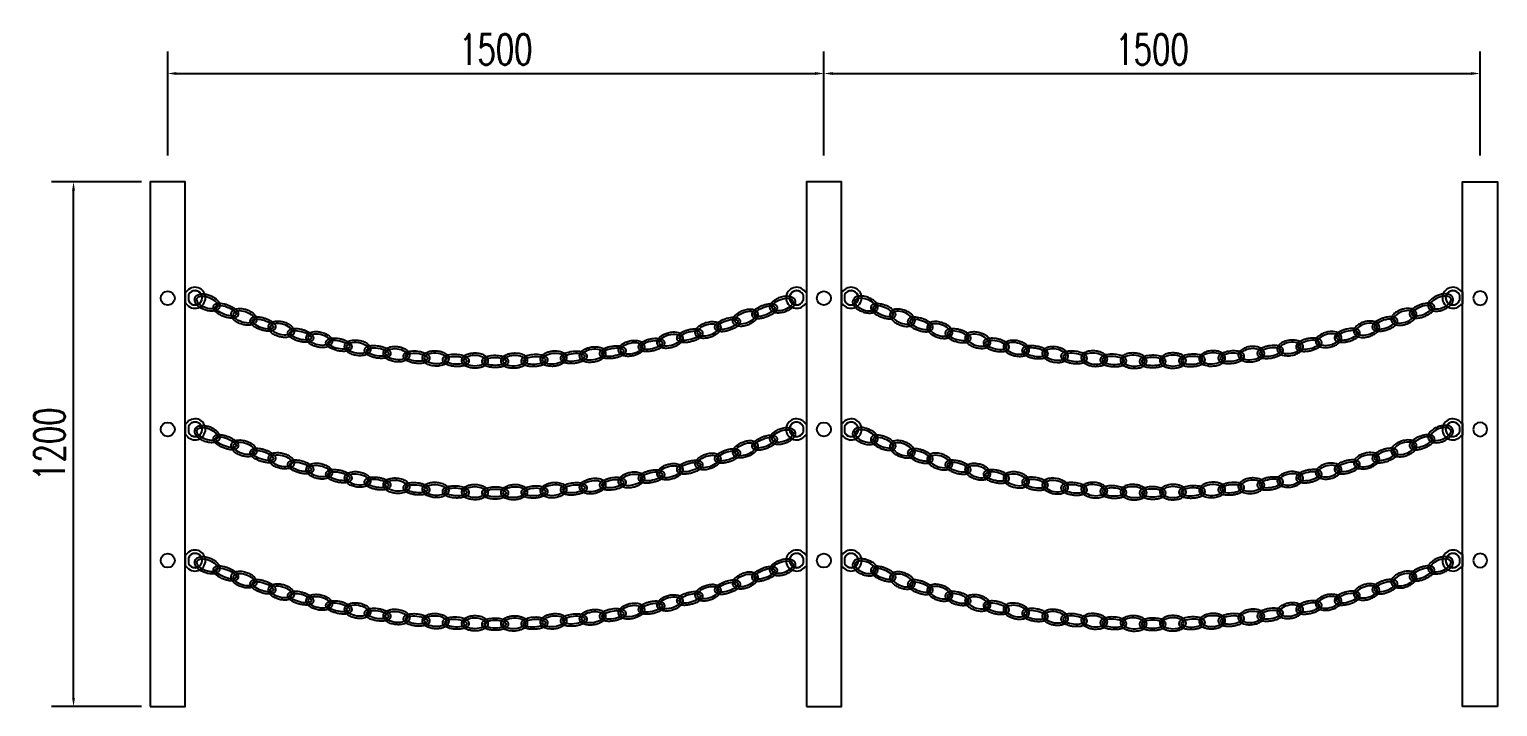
# Model space of a CAD drawing. Header units: millimetres. Extents: x -1905078 to 890385, y 1304549 to 3975677.
# Drawn here: x -1538318 to -1534962, y 1467594 to 1469143 of the extents above; entities that cross this region are included whole.
import ezdxf

# ---------------------------------------------------------------- set-up
doc = ezdxf.new("R2010")
doc.units = ezdxf.units.MM
doc.header["$LTSCALE"] = 1000
doc.layers.get('DEFPOINTS').update_dxf_attribs({"linetype": 'CONTINUOUS'})
for name, color, linetype in [('W-MOUNTING固定方式', 5, 'CONTINUOUS'), ('W-PLASTIC_RAILINGS塑木栏杆', 6, 'CONTINUOUS'), ('W-STEEL_KEEL钢龙骨', 5, 'CONTINUOUS'), ('景-通用-文字', 7, 'CONTINUOUS')]:
    doc.layers.add(name, color=color, linetype=linetype)
doc.styles.add('STANDARD_T3', font='simplex.shx', dxfattribs={"width": 0.7, "bigfont": 'gbcbig.shx'})
doc.dimstyles.new('W&&20', dxfattribs={"dimtxt": 70, "dimasz": 20, "dimexe": 50, "dimexo": 60, "dimgap": 20, "dimtad": 1, "dimdec": 0, "dimzin": 0, "dimdsep": 46, "dimtxsty": 'STANDARD_T3', "dimcen": 0.09, "dimclrd": 1, "dimclre": 1, "dimclrt": 7, "dimazin": 2, "dimtfac": 1, "dimtdec": 0, "dimtix": 1, "dimtmove": 2, "dimatfit": 3, "dimfxl": 100, "dimtolj": 1, "dimtzin": 0, "dimarcsym": 0})

# ---------------------------------------------------------------- blocks, each defined once
blk = doc.blocks.new('*U101')
at = {"layer": 'W-PLASTIC_RAILINGS塑木栏杆'}
blk.add_circle((0, 0), 16, dxfattribs=at)
blk = doc.blocks.new('*U102')
at = {"layer": 'W-STEEL_KEEL钢龙骨', "color": 0, "linetype": 'ByBlock', "lineweight": -2, "transparency": 16777216}
for p in [(0, 0), (0, -300), (0, -600)]:
    blk.add_blockref('*U101', p, dxfattribs=at)
blk = doc.blocks.new('*U104')
at = {"layer": 'W-PLASTIC_RAILINGS塑木栏杆'}
blk.add_circle((0, 0), 16, dxfattribs=at)
blk = doc.blocks.new('*U103')
at = {"layer": 'W-STEEL_KEEL钢龙骨', "color": 0, "linetype": 'ByBlock', "lineweight": -2, "transparency": 16777216}
for p in [(0, 0), (0, -300), (0, -600)]:
    blk.add_blockref('*U104', p, dxfattribs=at)
blk = doc.blocks.new('*U97')
at = {"layer": 'W-PLASTIC_RAILINGS塑木栏杆'}
for centre, ratio in [((41.9, 3.5), 0.5), ((88.4, 3.1), 0.36)]:
    blk.add_ellipse(centre, major_axis=(-25, -0.9), ratio=ratio, dxfattribs=at)
for points, knots in [([(12, 2.5), (12, 1.7), (12.1, 1), (12.5, -0.5), (12.7, -1.3), (13.3, -2.6), (13.7, -3.3), (14.6, -4.5), (15, -5.1), (16.5, -6.7), (17.7, -7.7), (20.2, -9.3), (21.5, -10.1), (24.4, -11.3), (26, -11.9), (29.2, -12.8), (30.9, -13.1), (36.1, -13.9), (39.8, -14.1), (46.5, -13.8), (49.4, -13.4), (54.6, -12.2), (56.9, -11.5), (61, -9.8), (63, -8.8), (65.8, -6.9), (66.8, -6.1), (68.6, -4.2), (69.4, -3.2), (70.6, -1.4), (71, -0.6), (71.6, 1.2), (71.8, 2), (72, 3.9), (71.9, 4.8), (71.7, 6.6), (71.5, 7.5), (70.8, 9.2), (70.4, 10), (69.4, 11.5), (68.8, 12.2), (67.6, 13.5), (66.9, 14.1), (64.8, 15.7), (63.2, 16.6), (59.9, 18.2), (58.1, 18.8), (54.3, 19.9), (52.4, 20.3), (48.3, 20.9), (46.2, 21), (40.8, 21.1), (37.5, 20.8), (31.8, 19.9), (29.4, 19.3), (24.7, 17.7), (22.6, 16.8), (19.4, 14.8), (18.2, 14), (16.1, 12.2), (15.1, 11.1), (13.8, 9.3), (13.3, 8.4), (12.6, 6.7), (12.3, 5.8), (12, 4.1), (11.9, 3.3), (12, 2.5)], [0, 0, 0, 0, 0.102829, 0.102829, 0.205657, 0.205657, 0.308486, 0.308486, 0.411315, 0.411315, 0.609645, 0.609645, 0.807975, 0.807975, 1.006305, 1.006305, 1.204635, 1.204635, 1.603471, 1.603471, 1.932767, 1.932767, 2.204502, 2.204502, 2.476238, 2.476238, 2.650671, 2.650671, 2.825104, 2.825104, 2.948002, 2.948002, 3.070899, 3.070899, 3.193796, 3.193796, 3.316694, 3.316694, 3.439591, 3.439591, 3.562488, 3.562488, 3.685386, 3.685386, 3.917644, 3.917644, 4.149902, 4.149902, 4.38216, 4.38216, 4.614418, 4.614418, 4.96706, 4.96706, 5.255604, 5.255604, 5.544148, 5.544148, 5.732803, 5.732803, 5.921458, 5.921458, 6.048535, 6.048535, 6.175611, 6.175611, 6.283185, 6.283185, 6.283185, 6.283185]), ([(58.4, 2.1), (58.4, 1.5), (58.5, 0.8), (58.8, -0.3), (59, -0.9), (59.6, -2), (59.9, -2.4), (60.5, -3.3), (60.9, -3.7), (61.7, -4.5), (62.1, -4.9), (63.4, -5.9), (64.3, -6.4), (66.3, -7.5), (67.4, -7.9), (69.6, -8.7), (70.8, -9.1), (73.3, -9.7), (74.6, -9.9), (78.7, -10.6), (81.5, -10.8), (87.4, -11), (90.4, -10.9), (96.2, -10.3), (99, -9.9), (103.4, -8.9), (105.1, -8.4), (108.2, -7.3), (109.6, -6.7), (111.8, -5.5), (112.7, -5), (114.3, -3.9), (115, -3.2), (116.1, -2), (116.5, -1.5), (117.3, -0.3), (117.6, 0.3), (118.1, 1.5), (118.2, 2.1), (118.4, 3.3), (118.4, 4), (118.3, 5.2), (118.2, 5.8), (117.8, 7), (117.5, 7.5), (117, 8.5), (116.7, 9), (116, 9.8), (115.6, 10.2), (114.8, 11), (114.4, 11.3), (113.2, 12.2), (112.4, 12.7), (110.7, 13.6), (109.8, 14), (107.9, 14.7), (106.9, 15), (103.8, 15.8), (101.6, 16.3), (97.1, 16.9), (94.7, 17.1), (89.8, 17.2), (87.3, 17.1), (82.4, 16.8), (80.1, 16.5), (75.5, 15.6), (73.3, 15.1), (69.9, 14), (68.6, 13.5), (66.1, 12.4), (64.9, 11.8), (63.1, 10.6), (62.5, 10.1), (61.2, 8.9), (60.6, 8.3), (59.8, 7.1), (59.4, 6.5), (58.9, 5.3), (58.7, 4.7), (58.4, 3.4), (58.4, 2.7), (58.4, 2.1)], [0, 0, 0, 0, 0.081477, 0.081477, 0.162955, 0.162955, 0.244432, 0.244432, 0.32591, 0.32591, 0.407387, 0.407387, 0.574175, 0.574175, 0.740963, 0.740963, 0.907751, 0.907751, 1.074539, 1.074539, 1.4055, 1.4055, 1.736462, 1.736462, 2.067424, 2.067424, 2.284919, 2.284919, 2.502414, 2.502414, 2.649817, 2.649817, 2.797221, 2.797221, 2.897817, 2.897817, 2.998414, 2.998414, 3.079674, 3.079674, 3.160935, 3.160935, 3.242195, 3.242195, 3.323456, 3.323456, 3.404716, 3.404716, 3.485976, 3.485976, 3.567237, 3.567237, 3.711329, 3.711329, 3.855422, 3.855422, 3.999514, 3.999514, 4.275085, 4.275085, 4.550656, 4.550656, 4.826228, 4.826228, 5.098712, 5.098712, 5.371196, 5.371196, 5.563616, 5.563616, 5.756035, 5.756035, 5.885762, 5.885762, 6.015489, 6.015489, 6.105887, 6.105887, 6.196285, 6.196285, 6.283185, 6.283185, 6.283185, 6.283185])]:
    blk.add_open_spline(points, degree=3, knots=knots, dxfattribs=at)
blk = doc.blocks.new('*U99')
at = {"layer": 'W-PLASTIC_RAILINGS塑木栏杆', "color": 0, "linetype": 'ByBlock', "lineweight": -2, "rotation": 0.7100762285607656}
blk.add_blockref('*U97', (-11.9, -2.6), dxfattribs=at)
blk = doc.blocks.new('*U100')
at = {"layer": '景-通用-文字', "color": 0, "linetype": 'ByBlock', "lineweight": -2, "transparency": 16777216}
for p, rotation in [((-1371.4, 5.4), 336.131947261284), ((-141.3, -51), 18.6168923164887), ((-1288.1, -28.8), 339.1665861937985), ((-227.3, -77.5), 15.58225338397398), ((-1203.2, -58.6), 342.201225126313), ((-1116.8, -83.8), 345.2358640588275), ((-314.6, -99.3), 12.54761445145926), ((-1029.2, -104.4), 348.2705029913419), ((-940.7, -120.4), 351.3051419238564), ((-492.1, -129.1), 6.478336586430031), ((-403, -116.5), 9.512975518944668), ((-851.4, -131.6), 354.3397808563712), ((-761.6, -138.1), 357.3744197888861), ((-671.7, -139.9), 0.4090587214010987), ((-581.7, -136.8), 3.443697653915448)]:
    blk.add_blockref('*U99', p, dxfattribs=dict(at, rotation=rotation))
blk = doc.blocks.new('LT')
at = {"layer": 'W-PLASTIC_RAILINGS塑木栏杆'}
blk.add_ellipse((-28.3, -10), major_axis=(-23.6, -8.3), ratio=0.5, dxfattribs=at)
blk.add_open_spline([(-56.6, -19.9), (-56.3, -20.7), (-56, -21.4), (-55.2, -22.7), (-54.8, -23.3), (-53.7, -24.4), (-53.2, -24.9), (-52, -25.9), (-51.4, -26.3), (-49.4, -27.4), (-48.1, -27.9), (-45.2, -28.7), (-43.7, -29), (-40.5, -29.4), (-38.9, -29.4), (-35.6, -29.3), (-33.9, -29.2), (-28.6, -28.4), (-25.1, -27.4), (-18.8, -25.1), (-16.1, -23.8), (-11.5, -21.2), (-9.5, -19.8), (-6.1, -17), (-4.5, -15.4), (-2.4, -12.7), (-1.7, -11.7), (-0.5, -9.4), (0, -8.2), (0.5, -6.1), (0.6, -5.2), (0.7, -3.4), (0.6, -2.4), (0.2, -0.6), (-0.1, 0.3), (-0.8, 1.9), (-1.3, 2.7), (-2.5, 4.1), (-3.1, 4.8), (-4.5, 5.9), (-5.3, 6.4), (-6.9, 7.2), (-7.7, 7.6), (-10.2, 8.5), (-11.9, 8.9), (-15.5, 9.4), (-17.4, 9.5), (-21.4, 9.4), (-23.4, 9.2), (-27.5, 8.5), (-29.5, 8), (-34.6, 6.5), (-37.7, 5.2), (-42.8, 2.6), (-45, 1.3), (-49, -1.6), (-50.7, -3.1), (-53.2, -5.9), (-54.1, -7.1), (-55.6, -9.5), (-56.2, -10.7), (-56.9, -12.9), (-57.1, -13.8), (-57.3, -15.7), (-57.3, -16.6), (-57, -18.4), (-56.9, -19.2), (-56.6, -19.9)], degree=3, knots=[0, 0, 0, 0, 0.102829, 0.102829, 0.205657, 0.205657, 0.308486, 0.308486, 0.411315, 0.411315, 0.609645, 0.609645, 0.807975, 0.807975, 1.006305, 1.006305, 1.204635, 1.204635, 1.603471, 1.603471, 1.932767, 1.932767, 2.204502, 2.204502, 2.476238, 2.476238, 2.650671, 2.650671, 2.825104, 2.825104, 2.948002, 2.948002, 3.070899, 3.070899, 3.193796, 3.193796, 3.316694, 3.316694, 3.439591, 3.439591, 3.562488, 3.562488, 3.685386, 3.685386, 3.917644, 3.917644, 4.149902, 4.149902, 4.38216, 4.38216, 4.614418, 4.614418, 4.96706, 4.96706, 5.255604, 5.255604, 5.544148, 5.544148, 5.732803, 5.732803, 5.921458, 5.921458, 6.048535, 6.048535, 6.175611, 6.175611, 6.283185, 6.283185, 6.283185, 6.283185], dxfattribs=at)
at = {"layer": '景-通用-文字'}
blk.add_blockref('*U100', (0, 0), dxfattribs=at)
blk = doc.blocks.new('*U106')
at = {"layer": 'W-PLASTIC_RAILINGS塑木栏杆'}
blk.add_circle((0, 0), 16, dxfattribs=at)
blk = doc.blocks.new('*U105')
at = {"layer": 'W-STEEL_KEEL钢龙骨', "color": 0, "linetype": 'ByBlock', "lineweight": -2, "transparency": 16777216}
for p in [(0, 0), (0, -300), (0, -600)]:
    blk.add_blockref('*U106', p, dxfattribs=at)
blk = doc.blocks.new('*D107')
at = {"layer": 'DEFPOINTS', "color": 0, "transparency": 16777216}
for p in [(-1536502.1, 1469041.6), (-1538002.1, 1468794), (-1536502.1, 1468794)]:
    blk.add_point(p, dxfattribs=at)
at = {"layer": 'W-PLASTIC_RAILINGS塑木栏杆', "color": 1, "lineweight": -2, "transparency": 16777216}
for p, q in [((-1538002.1, 1468854), (-1538002.1, 1469091.6)), ((-1536502.1, 1468854), (-1536502.1, 1469091.6)), ((-1537982.1, 1469041.6), (-1536522.1, 1469041.6))]:
    blk.add_line(p, q, dxfattribs=at)
at = {"layer": 'W-PLASTIC_RAILINGS塑木栏杆', "color": 1, "transparency": 16777216}
for points in [[(-1537982.1, 1469044.9), (-1537982.1, 1469038.3), (-1538002.1, 1469041.6)], [(-1536522.1, 1469044.9), (-1536522.1, 1469038.3), (-1536502.1, 1469041.6)]]:
    blk.add_solid(points, dxfattribs=at)
at = {"layer": 'W-PLASTIC_RAILINGS塑木栏杆', "color": 7, "transparency": 16777216, "insert": (-1537252.1, 1469096.6), "char_height": 70, "attachment_point": 5, "style": 'STANDARD_T3'}
blk.add_mtext('\\A1;1500', dxfattribs=at)
blk = doc.blocks.new('*D108')
at = {"layer": 'DEFPOINTS', "color": 0, "transparency": 16777216}
for p in [(-1535002.1, 1469041.6), (-1536502.1, 1468794), (-1535002.1, 1468794)]:
    blk.add_point(p, dxfattribs=at)
at = {"layer": 'W-PLASTIC_RAILINGS塑木栏杆', "color": 1, "lineweight": -2, "transparency": 16777216}
for p, q in [((-1536502.1, 1468854), (-1536502.1, 1469091.6)), ((-1535002.1, 1468854), (-1535002.1, 1469091.6)), ((-1536482.1, 1469041.6), (-1535022.1, 1469041.6))]:
    blk.add_line(p, q, dxfattribs=at)
at = {"layer": 'W-PLASTIC_RAILINGS塑木栏杆', "color": 1, "transparency": 16777216}
for points in [[(-1536482.1, 1469044.9), (-1536482.1, 1469038.3), (-1536502.1, 1469041.6)], [(-1535022.1, 1469044.9), (-1535022.1, 1469038.3), (-1535002.1, 1469041.6)]]:
    blk.add_solid(points, dxfattribs=at)
at = {"layer": 'W-PLASTIC_RAILINGS塑木栏杆', "color": 7, "transparency": 16777216, "insert": (-1535752.1, 1469096.6), "char_height": 70, "attachment_point": 5, "style": 'STANDARD_T3'}
blk.add_mtext('\\A1;1500', dxfattribs=at)
blk = doc.blocks.new('*D109')
at = {"layer": 'DEFPOINTS', "color": 0, "transparency": 16777216}
for p in [(-1538217.3, 1468794), (-1538002.1, 1468794), (-1538002.1, 1467594)]:
    blk.add_point(p, dxfattribs=at)
at = {"layer": 'W-PLASTIC_RAILINGS塑木栏杆', "color": 1, "lineweight": -2, "transparency": 16777216}
for p, q in [((-1538062.1, 1468794), (-1538267.3, 1468794)), ((-1538217.3, 1467614), (-1538217.3, 1468774)), ((-1538062.1, 1467594), (-1538267.3, 1467594))]:
    blk.add_line(p, q, dxfattribs=at)
at = {"layer": 'W-PLASTIC_RAILINGS塑木栏杆', "color": 1, "transparency": 16777216}
for points in [[(-1538220.6, 1468774), (-1538214, 1468774), (-1538217.3, 1468794)], [(-1538220.6, 1467614), (-1538214, 1467614), (-1538217.3, 1467594)]]:
    blk.add_solid(points, dxfattribs=at)
at = {"layer": 'W-PLASTIC_RAILINGS塑木栏杆', "color": 7, "transparency": 16777216, "insert": (-1538272.3, 1468194), "char_height": 70, "attachment_point": 5, "rotation": 90, "style": 'STANDARD_T3'}
blk.add_mtext('\\A1;1200', dxfattribs=at)

msp = doc.modelspace()

# ---------------------------------------------------------------- linework, layer by layer
at = {"layer": 'W-MOUNTING固定方式'}
for p, q in [((-1537959.4, 1468542.3), (-1537962.1, 1468542.3)), ((-1537962.1, 1468542.3), (-1537962.1, 1468515.2)), ((-1537959.4, 1468515.2), (-1537962.1, 1468515.2)), ((-1537954.7, 1468535.2), (-1537954.7, 1468522.3)), ((-1536549.5, 1468535.2), (-1536549.5, 1468522.3)), ((-1536544.8, 1468542.3), (-1536542.1, 1468542.3)), ((-1536544.8, 1468515.2), (-1536542.1, 1468515.2)), ((-1536542.1, 1468542.3), (-1536542.1, 1468515.2)), ((-1536459.4, 1468542.3), (-1536462.1, 1468542.3)), ((-1536462.1, 1468542.3), (-1536462.1, 1468515.2)), ((-1536459.4, 1468515.2), (-1536462.1, 1468515.2)), ((-1536454.7, 1468535.2), (-1536454.7, 1468522.3)), ((-1535049.5, 1468535.2), (-1535049.5, 1468522.3)), ((-1535044.8, 1468542.3), (-1535042.1, 1468542.3)), ((-1535044.8, 1468515.2), (-1535042.1, 1468515.2)), ((-1535042.1, 1468542.3), (-1535042.1, 1468515.2)), ((-1537959.4, 1468241.6), (-1537962.1, 1468241.6)), ((-1537962.1, 1468241.6), (-1537962.1, 1468214.4)), ((-1537959.4, 1468214.4), (-1537962.1, 1468214.4)), ((-1537954.7, 1468234.5), (-1537954.7, 1468221.5)), ((-1536549.5, 1468234.5), (-1536549.5, 1468221.5)), ((-1536544.8, 1468241.6), (-1536542.1, 1468241.6)), ((-1536544.8, 1468214.4), (-1536542.1, 1468214.4)), ((-1536542.1, 1468241.6), (-1536542.1, 1468214.4)), ((-1536459.4, 1468241.6), (-1536462.1, 1468241.6)), ((-1536462.1, 1468241.6), (-1536462.1, 1468214.4)), ((-1536459.4, 1468214.4), (-1536462.1, 1468214.4)), ((-1536454.7, 1468234.5), (-1536454.7, 1468221.5)), ((-1535049.5, 1468234.5), (-1535049.5, 1468221.5)), ((-1535044.8, 1468241.6), (-1535042.1, 1468241.6)), ((-1535044.8, 1468214.4), (-1535042.1, 1468214.4)), ((-1535042.1, 1468241.6), (-1535042.1, 1468214.4)), ((-1537959.4, 1467941.6), (-1537962.1, 1467941.6)), ((-1537962.1, 1467941.6), (-1537962.1, 1467914.4)), ((-1537959.4, 1467914.4), (-1537962.1, 1467914.4)), ((-1537954.7, 1467934.5), (-1537954.7, 1467921.5)), ((-1536549.5, 1467934.5), (-1536549.5, 1467921.5)), ((-1536544.8, 1467941.6), (-1536542.1, 1467941.6)), ((-1536544.8, 1467914.4), (-1536542.1, 1467914.4)), ((-1536542.1, 1467941.6), (-1536542.1, 1467914.4)), ((-1536459.4, 1467941.6), (-1536462.1, 1467941.6)), ((-1536462.1, 1467941.6), (-1536462.1, 1467914.4)), ((-1536459.4, 1467914.4), (-1536462.1, 1467914.4)), ((-1536454.7, 1467934.5), (-1536454.7, 1467921.5)), ((-1535049.5, 1467934.5), (-1535049.5, 1467921.5)), ((-1535044.8, 1467941.6), (-1535042.1, 1467941.6)), ((-1535044.8, 1467914.4), (-1535042.1, 1467914.4)), ((-1535042.1, 1467941.6), (-1535042.1, 1467914.4))]:
    msp.add_line(p, q, dxfattribs=at)
for centre, radius, start, end in [((-1537939.7, 1468528.7), 24, 214.5724, 145.4276), ((-1536564.5, 1468528.7), 24, 34.5724, 325.4276), ((-1536439.7, 1468528.7), 24, 214.5724, 145.4276), ((-1535064.5, 1468528.7), 24, 34.5724, 325.4276), ((-1537939.7, 1468528.7), 16.4, 203.2921, 156.7079), ((-1537939.7, 1468528.7), 16.4, 219.546, 140.454), ((-1536564.5, 1468528.7), 16.4, 23.2921, 336.7079), ((-1536564.5, 1468528.7), 16.4, 39.546, 320.454), ((-1536439.7, 1468528.7), 16.4, 203.2921, 156.7079), ((-1536439.7, 1468528.7), 16.4, 219.546, 140.454), ((-1535064.5, 1468528.7), 16.4, 23.2921, 336.7079), ((-1535064.5, 1468528.7), 16.4, 39.546, 320.454), ((-1537939.7, 1468228), 24, 214.5724, 145.4276), ((-1537939.7, 1468228), 16.4, 203.2921, 156.7079), ((-1537939.7, 1468228), 16.4, 219.546, 140.454), ((-1536564.5, 1468228), 24, 34.5724, 325.4276), ((-1536564.5, 1468228), 16.4, 23.2921, 336.7079), ((-1536564.5, 1468228), 16.4, 39.546, 320.454), ((-1536439.7, 1468228), 24, 214.5724, 145.4276), ((-1536439.7, 1468228), 16.4, 203.2921, 156.7079), ((-1536439.7, 1468228), 16.4, 219.546, 140.454), ((-1535064.5, 1468228), 24, 34.5724, 325.4276), ((-1535064.5, 1468228), 16.4, 23.2921, 336.7079), ((-1535064.5, 1468228), 16.4, 39.546, 320.454), ((-1537939.7, 1467928), 24, 214.5724, 145.4276), ((-1537939.7, 1467928), 16.4, 203.2921, 156.7079), ((-1537939.7, 1467928), 16.4, 219.546, 140.454), ((-1536564.5, 1467928), 24, 34.5724, 325.4276), ((-1536564.5, 1467928), 16.4, 23.2921, 336.7079), ((-1536564.5, 1467928), 16.4, 39.546, 320.454), ((-1536439.7, 1467928), 24, 214.5724, 145.4276), ((-1536439.7, 1467928), 16.4, 203.2921, 156.7079), ((-1536439.7, 1467928), 16.4, 219.546, 140.454), ((-1535064.5, 1467928), 24, 34.5724, 325.4276), ((-1535064.5, 1467928), 16.4, 23.2921, 336.7079), ((-1535064.5, 1467928), 16.4, 39.546, 320.454)]:
    msp.add_arc(centre, radius, start, end, dxfattribs=at)
at = {"layer": 'W-PLASTIC_RAILINGS塑木栏杆'}
for points in [[(-1538042.1, 1467594), (-1537962.1, 1467594), (-1537962.1, 1468794), (-1538042.1, 1468794)], [(-1536542.1, 1467594), (-1536462.1, 1467594), (-1536462.1, 1468794), (-1536542.1, 1468794)], [(-1534962.1, 1467594), (-1535042.1, 1467594), (-1535042.1, 1468794), (-1534962.1, 1468794)]]:
    msp.add_lwpolyline(points, close=True, dxfattribs=at)
at = {"layer": '景-通用-文字'}
for p, q in [((-1536564.5, 1468528.7), (-1536564.5, 1468528.7)), ((-1536564.5, 1468528.7), (-1536564.5, 1468528.7)), ((-1536439.7, 1468528.7), (-1536439.7, 1468528.7)), ((-1536439.7, 1468528.7), (-1536439.7, 1468528.7))]:
    msp.add_line(p, q, dxfattribs=at)

# ---------------------------------------------------------------- block references
at = {"layer": 'W-STEEL_KEEL钢龙骨'}
for name, p in [('*U102', (-1538002.1, 1468528)), ('*U103', (-1536502.1, 1468528))]:
    msp.add_blockref(name, p, dxfattribs=at)
at = {"layer": 'W-STEEL_KEEL钢龙骨', "xscale": -1}
msp.add_blockref('*U105', (-1535002.1, 1468528), dxfattribs=at)
at = {"layer": '景-通用-文字'}
for p in [(-1536568.3, 1468523.3), (-1536568.3, 1468222.6), (-1536568.3, 1467922.6)]:
    msp.add_blockref('LT', p, dxfattribs=at)
at = {"layer": '景-通用-文字', "xscale": -1}
for p in [(-1536435.9, 1468523.3), (-1536435.9, 1468222.6), (-1536435.9, 1467922.6)]:
    msp.add_blockref('LT', p, dxfattribs=at)

# ---------------------------------------------------------------- dimensions: what is measured, and where the dimension line sits
at = {"layer": 'W-PLASTIC_RAILINGS塑木栏杆'}
for base, p1, p2, picture, middle in [((-1536502.1, 1469041.6), (-1538002.1, 1468794), (-1536502.1, 1468794), '*D107', (-1537252.1, 1469096.6)), ((-1535002.1, 1469041.6), (-1536502.1, 1468794), (-1535002.1, 1468794), '*D108', (-1535752.1, 1469096.6))]:
    dim = msp.add_linear_dim(base=base, p1=p1, p2=p2, dimstyle='W&&20', dxfattribs=at)
    dim.commit()
    dim.dimension.update_dxf_attribs({"geometry": picture, "text_midpoint": middle})
dim = msp.add_linear_dim(base=(-1538217.3, 1468794), p1=(-1538002.1, 1467594), p2=(-1538002.1, 1468794), angle=90, dimstyle='W&&20', dxfattribs=at)
dim.commit()
dim.dimension.update_dxf_attribs({"geometry": '*D109', "text_midpoint": (-1538272.3, 1468194)})

doc.saveas('drawing.dxf')
